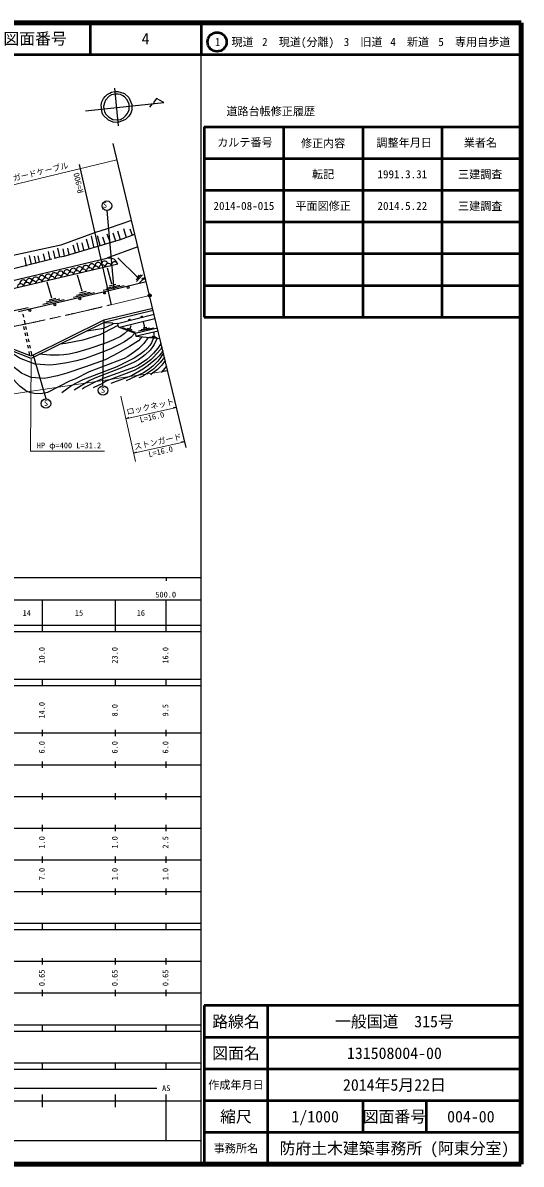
# Model space of a CAD drawing. Units: millimetres, scale not verified. Extents: x 40000 to 680000, y 20000 to 380000.
# Drawn here: x 522754 to 680000, y 20000 to 380000 of the extents above; entities that cross this region are included whole.
import ezdxf
from ezdxf.enums import TextEntityAlignment as Align

# ---------------------------------------------------------------- set-up
doc = ezdxf.new("R2010")
doc.units = ezdxf.units.MM
doc.header["$LTSCALE"] = 1000
doc.header["$PDMODE"] = 32
doc.header["$PDSIZE"] = 500
doc.linetypes.add('CHAIN', pattern=[18.5, 12, -1.5, 3.5, -1.5])
for name, color, linetype, lineweight in [('M-BGD', 7, 'Continuous', 25), ('M-BMK', 2, 'CHAIN', 13), ('M-BMK-HTXT', 7, 'Continuous', 13), ('M-BMK-SRVR', 3, 'Continuous', 25), ('M-STR-HTXT', 7, 'Continuous', 13), ('M-TTL', 2, 'Continuous', 140), ('M-TTL-BAND', 7, 'Continuous', 25), ('M-TTL-FRAM', 2, 'Continuous', 50), ('M-TTL-LINE', 7, 'Continuous', 50)]:
    doc.layers.add(name, color=color, linetype=linetype, lineweight=lineweight)
doc.layers.add('M-OTRS', color=6, linetype='Continuous')
doc.layers.add('M-TTL-TXT', color=7, linetype='Continuous')
doc.styles.add('ＭＳ ゴシック', font='')
doc.styles.get('ＭＳ ゴシック').set_extended_font_data('MS Gothic')

msp = doc.modelspace()

# ---------------------------------------------------------------- linework, layer by layer
at = {"layer": 'M-BGD'}
for p, q in [((551704, 359381), (552889, 347527)), ((563557, 354470), (562711, 353369)), ((540496, 335294), (550656, 291098)), ((549301, 320816), (551479, 295913)), ((549301, 313450), (550318, 310702)), ((551164, 313789), (552011, 311249)), ((552603, 314382), (553481, 311622)), ((553619, 311672), (558129, 313320)), ((554551, 315144), (555382, 312316)), ((556498, 315059), (557241, 312996)), ((535755, 306423), (553619, 311672)), ((538549, 309979), (539226, 307524)), ((539819, 310656), (540411, 307947)), ((541343, 310656), (541935, 308370)), ((542782, 311842), (543544, 308878)), ((544306, 312773), (545068, 309302)), ((546169, 312942), (547100, 309894)), ((547947, 312519), (548624, 310318)), ((523309, 306000), (523817, 303290)), ((524748, 306592), (525341, 303798)), ((526357, 306423), (526865, 304137)), ((527542, 306508), (527965, 304476)), ((529151, 307100), (529659, 304899)), ((530759, 307862), (531267, 305322)), ((532368, 308116), (532876, 305746)), ((532707, 305746), (534315, 306169)), ((533723, 308878), (534315, 306169)), ((534315, 306169), (535755, 306423)), ((535331, 308709), (535755, 306423)), ((536855, 308878), (537279, 306931)), ((559089, 309321), (549217, 305746)), ((552721, 303834), (481483, 287223)), ((482669, 289998), (549217, 305746)), ((531860, 305492), (510355, 300073)), ((550886, 297525), (549423, 302598)), ((552773, 305915), (558953, 299819)), ((541470, 295352), (540007, 300425)), ((559969, 300496), (558530, 298888)), ((560562, 300496), (558615, 298380)), ((559461, 300412), (558699, 299565)), ((561360, 299857), (559435, 297840)), ((521361, 288982), (550825, 295755)), ((531892, 293150), (530430, 298223)), ((540627, 294872), (542722, 295352)), ((554748, 297033), (548112, 295570)), ((549142, 296319), (553378, 297267)), ((550043, 297045), (552138, 297525)), ((550825, 295755), (561712, 298392)), ((535754, 292659), (529119, 291196)), ((530149, 291945), (534385, 292893)), ((531050, 292670), (533144, 293150)), ((545331, 294860), (538696, 293398)), ((539726, 294147), (543962, 295094)), ((518019, 288848), (524484, 290200)), ((522774, 288144), (522981, 287166)), ((552603, 285172), (564180, 288109)), ((523189, 286187), (523396, 285209)), ((548285, 286188), (547937, 265620)), ((564457, 286611), (553238, 283932)), ((556634, 283605), (556967, 284571)), ((560731, 285764), (561155, 283817)), ((522942, 284185), (523150, 283207)), ((523357, 282229), (523565, 281251)), ((523604, 284231), (523811, 283253)), ((524018, 282274), (524226, 281296)), ((554127, 283902), (558191, 282462)), ((555717, 283735), (557129, 283256)), ((565470, 282735), (558656, 281163)), ((564118, 283732), (559292, 282716)), ((562763, 283732), (560054, 283140)), ((561917, 283902), (560731, 283648)), ((562844, 280979), (565117, 280774)), ((563570, 281125), (563629, 281125)), ((563629, 281125), (564668, 281060)), ((564159, 281234), (564154, 282316)), ((523772, 280272), (523980, 279294)), ((524187, 278316), (524394, 277338)), ((524433, 280318), (524641, 279340)), ((524848, 278361), (525056, 277383)), ((524602, 276359), (524887, 275014)), ((525263, 276405), (525570, 274956)), ((526019, 275178), (529965, 261501)), ((568126, 271672), (566404, 269678)), ((523647, 264005), (525341, 263328))]:
    msp.add_line(p, q, dxfattribs=at)
for points in [[(551873, 358365), (552720, 358365), (554837, 357687), (556191, 356417), (557123, 354216), (557123, 352692), (557038, 352184), (556784, 351507), (556191, 350575), (555683, 349983), (555175, 349559), (552805, 348543), (551281, 348713), (549757, 349305), (548148, 350829), (547809, 351591), (547471, 354047), (547725, 355063), (548233, 356163), (548741, 356756), (549418, 357349), (550180, 357857), (550773, 358111)], [(551958, 357518), (550773, 357264), (550011, 356841), (548825, 355571), (548487, 354809), (548233, 353623), (548317, 352861), (548487, 352015), (548825, 351337), (549757, 350321), (551196, 349559), (552720, 349390), (553567, 349559), (554498, 350067), (555175, 350660), (555683, 351253), (556107, 352015), (556276, 352607), (556361, 353708), (556276, 354385), (555683, 355740), (554837, 356671), (554329, 357010), (553567, 357349), (552889, 357518)]]:
    msp.add_lwpolyline(points, close=True, dxfattribs=at)
for points in [[(542560, 352269), (567283, 354893), (564912, 356079), (564065, 354978), (563981, 354555)], [(557095, 317629), (549725, 315144), (545407, 313789), (534739, 309894), (508407, 304222), (499517, 301851), (491643, 299311), (489527, 298718), (488087, 298549), (486394, 298464), (484193, 298549), (482161, 298718), (472170, 300581), (469630, 301766)], [(552721, 303834), (552434, 304476), (551926, 305153), (551587, 305407), (551164, 305576), (550402, 305746), (549217, 305746)], [(563764, 289845), (548285, 286188), (525341, 274842), (514842, 278822), (488341, 274080)], [(563898, 289287), (548370, 285510), (525425, 274165), (514842, 278229), (496131, 274758)], [(552754, 284519), (548285, 282208), (547015, 281616), (541681, 279922), (536263, 278822), (534540, 278672)], [(543037, 282874), (548285, 283732), (551249, 285087)], [(552603, 285172), (551249, 285087), (550910, 285256), (548539, 285341), (548370, 285510)], [(552603, 285172), (552857, 284071), (558191, 282124), (565226, 283754)], [(560347, 280994), (559207, 279668), (556413, 277890), (552942, 275858), (548709, 273742), (542528, 271456), (536686, 269508), (533723, 268662), (530675, 267984), (529489, 267815), (525425, 268154), (523732, 268831), (522377, 269508), (521361, 270186), (520007, 271286), (518398, 272726), (517297, 273911), (514842, 275943), (512253, 277636)], [(558091, 282160), (556921, 280854), (554889, 279414), (552857, 278314), (550571, 277213), (548116, 276197), (544729, 274927), (542443, 274165), (539734, 273403), (536686, 272726), (533299, 272218), (531267, 272048), (526611, 272302), (521700, 274250), (518567, 276366), (518313, 276790)], [(555841, 282982), (554720, 281954), (553535, 281108), (551333, 280007), (548793, 278991), (543629, 277213), (539649, 276028), (537363, 275520), (535670, 275266), (534231, 275181), (531267, 275181), (528068, 275472)], [(558191, 282124), (558361, 281192), (566024, 280427)], [(562340, 280769), (560901, 278822), (559207, 277213), (558022, 276197), (555905, 274758), (554720, 274080), (543713, 269932), (539141, 267561), (537702, 267053), (530505, 263412), (529489, 263158), (528473, 262989), (526441, 263074), (525341, 263328)], [(564033, 280600), (563356, 279076), (562848, 278229), (562001, 277298), (560985, 276366), (559631, 275350), (557937, 274250), (552434, 271456), (541681, 267392), (539565, 266376), (538210, 265614), (535077, 263328)], [(565138, 280515), (564203, 278568), (563610, 277636), (562933, 276790), (561324, 275266), (560393, 274504), (559292, 273742), (557937, 272980), (553873, 271202), (545491, 267900), (543883, 267138), (538972, 264090)], [(566371, 278984), (565303, 277382), (563949, 275774), (562848, 274673), (561832, 273826), (559207, 272048), (558022, 271371), (548624, 267984), (545661, 266714), (542443, 265106), (541512, 264428)], [(566669, 277741), (566235, 276959), (563949, 274504), (563102, 273742), (560816, 272048), (559207, 271032), (557853, 270355), (549217, 267053), (548031, 266376), (547947, 266206), (544983, 264852)], [(566894, 276804), (566489, 275858), (565727, 274927), (564711, 273911), (562340, 271964), (560816, 270863), (557006, 268662), (550571, 266206)], [(567099, 275952), (566319, 274588), (565388, 273318), (563779, 271710), (562340, 270524), (560816, 269593), (555313, 267053)], [(567436, 274546), (566065, 272810), (563949, 270778), (560477, 268492), (559377, 267984)], [(523647, 264005), (521869, 265275), (515350, 271879)], [(567681, 273525), (566573, 272048), (565219, 270694), (563271, 269170), (563102, 268916)]]:
    msp.add_lwpolyline(points, dxfattribs=at)
for centre, radius in [((549301, 322316), 1500), ((560739, 299213), 300), ((555978, 296547), 300), ((540735, 292928), 300), ((548559, 294776), 300), ((524934, 289279), 300), ((532868, 291045), 300), ((548066, 264053), 1500), ((530057, 259906), 1500)]:
    msp.add_circle(centre, radius, dxfattribs=at)
for centre, radius, start, end in [((538663, 301574), 1014, 13.91842, 192.30116), ((540638, 302034), 1014, 13.91842, 192.30116), ((542614, 302494), 1014, 13.91842, 192.30116), ((543820, 301742), 1016, 14.03301, 192.21754), ((544589, 302954), 1014, 13.91842, 192.30116), ((545799, 302203), 1016, 14.03301, 192.21754), ((546565, 303414), 1014, 13.91842, 192.30116), ((547778, 302664), 1016, 14.03301, 192.21754), ((548541, 303874), 1014, 13.91842, 192.30116), ((549757, 303126), 1016, 14.03301, 192.21754), ((551736, 303587), 1016, 14.03301, 192.21754), ((522858, 297893), 1014, 13.91842, 192.30116), ((524834, 298353), 1014, 13.91842, 192.30116), ((526809, 298813), 1014, 13.91842, 192.30116), ((527989, 298050), 1016, 14.03301, 192.21754), ((528785, 299273), 1014, 13.91842, 192.30116), ((529968, 298512), 1016, 14.03301, 192.21754), ((530761, 299733), 1014, 13.91842, 192.30116), ((531947, 298973), 1016, 14.03301, 192.21754), ((532736, 300193), 1014, 13.91842, 192.30116), ((533926, 299434), 1016, 14.03301, 192.21754), ((534712, 300654), 1014, 13.91842, 192.30116), ((535905, 299896), 1016, 14.03301, 192.21754), ((536687, 301114), 1014, 13.91842, 192.30116), ((537884, 300357), 1016, 14.03301, 192.21754), ((539863, 300819), 1016, 14.03301, 192.21754), ((541841, 301280), 1016, 14.03301, 192.21754), ((522053, 296666), 1016, 14.03301, 192.21754), ((524032, 297127), 1016, 14.03301, 192.21754), ((526011, 297589), 1016, 14.03301, 192.21754), ((556439, 286089), 354, 23.03473, 185.43991), ((560317, 287073), 354, 23.03473, 185.43991)]:
    msp.add_arc(centre, radius, start, end, dxfattribs=at)
at = {"layer": 'M-BMK'}
msp.add_line((562766, 294001), (550656, 291098), dxfattribs=at)
msp.add_arc((335027, 1182834), 917436, 278.04133, 283.59365, dxfattribs=at)
at = {"layer": 'M-BMK-HTXT'}
for p, q in [((515286, 327849), (552434, 336818)), ((438175, 250715), (568467, 270249)), ((568467, 270249), (567439, 270366)), ((553649, 262256), (558276, 241653)), ((555259, 255088), (571238, 258706)), ((571238, 258706), (570204, 258746)), ((555259, 255088), (556175, 255570)), ((557700, 244216), (573839, 247870)), ((573839, 247870), (572805, 247911)), ((557700, 244216), (558617, 244698))]:
    msp.add_line(p, q, dxfattribs=at)
at = {"layer": 'M-BMK-SRVR'}
for p, q in [((562766, 294001), (551249, 341983)), ((574283, 246020), (562766, 294001))]:
    msp.add_line(p, q, dxfattribs=at)
msp.add_circle((562766, 294001), 500, dxfattribs=at)
msp.add_point((562766, 294001), dxfattribs=at)
at = {"layer": 'M-OTRS'}
msp.add_point((562766, 294001), dxfattribs=at)
at = {"layer": 'M-STR-HTXT'}
for p, q in [((525363, 273992), (525171, 244870)), ((525171, 244870), (548501, 244870))]:
    msp.add_line(p, q, dxfattribs=at)
at = {"layer": 'M-TTL'}
for p, q in [((680000, 380000), (40000, 380000)), ((680000, 20000), (680000, 380000)), ((40000, 20000), (680000, 20000))]:
    msp.add_line(p, q, dxfattribs=at)
at = {"layer": 'M-TTL-BAND'}
for p, q in [((579000, 20000), (579000, 370000)), ((40000, 205000), (579000, 205000)), ((568000, 205000), (568000, 204000)), ((68000, 198000), (579000, 198000)), ((529000, 188000), (529000, 198000)), ((552000, 188000), (552000, 198000)), ((568000, 188000), (568000, 198000)), ((40000, 190000), (579000, 190000)), ((40000, 188000), (579000, 188000)), ((40000, 173000), (579000, 173000)), ((529000, 171000), (529000, 173000)), ((552000, 171000), (552000, 173000)), ((568000, 171000), (568000, 173000)), ((40000, 171000), (579000, 171000)), ((40000, 156000), (579000, 156000)), ((529000, 155000), (529000, 157000)), ((552000, 155000), (552000, 157000)), ((568000, 155000), (568000, 157000)), ((46000, 146000), (579000, 146000)), ((529000, 145000), (529000, 147000)), ((552000, 145000), (552000, 147000)), ((568000, 145000), (568000, 147000)), ((529000, 135000), (529000, 137000)), ((552000, 135000), (552000, 137000)), ((568000, 135000), (568000, 137000)), ((52000, 136000), (579000, 136000)), ((46000, 126000), (579000, 126000)), ((529000, 125000), (529000, 127000)), ((552000, 125000), (552000, 127000)), ((568000, 125000), (568000, 127000)), ((52000, 116000), (579000, 116000)), ((529000, 115000), (529000, 117000)), ((552000, 115000), (552000, 117000)), ((568000, 115000), (568000, 117000)), ((46000, 106000), (579000, 106000)), ((529000, 105000), (529000, 107000)), ((552000, 105000), (552000, 107000)), ((568000, 105000), (568000, 107000)), ((40000, 96000), (579000, 96000)), ((40000, 94000), (579000, 94000)), ((529000, 94000), (529000, 96000)), ((552000, 94000), (552000, 96000)), ((568000, 94000), (568000, 96000)), ((49000, 84000), (579000, 84000)), ((529000, 83000), (529000, 85000)), ((552000, 83000), (552000, 85000)), ((568000, 83000), (568000, 85000)), ((40000, 74000), (579000, 74000)), ((529000, 73000), (529000, 75000)), ((552000, 73000), (552000, 75000)), ((568000, 73000), (568000, 75000)), ((40000, 64000), (579000, 64000)), ((40000, 62000), (579000, 62000)), ((529000, 62000), (529000, 64000)), ((552000, 62000), (552000, 64000)), ((568000, 62000), (568000, 64000)), ((40000, 52000), (579000, 52000)), ((529000, 50000), (529000, 52000)), ((552000, 50000), (552000, 52000)), ((568000, 50000), (568000, 52000)), ((40000, 50000), (579000, 50000)), ((71000, 44000), (565000, 44000)), ((40000, 40000), (579000, 40000)), ((529000, 38000), (529000, 42000)), ((552000, 38000), (552000, 42000)), ((568000, 27500), (568000, 42000)), ((68000, 27500), (579000, 27500))]:
    msp.add_line(p, q, dxfattribs=at)
at = {"layer": 'M-TTL-FRAM'}
for p, q in [((580000, 347197), (580000, 287197)), ((580000, 347197), (680000, 347197)), ((580000, 287197), (680000, 287197)), ((680000, 70000), (580000, 70000)), ((580000, 70000), (580000, 20000))]:
    msp.add_line(p, q, dxfattribs=at)
at = {"layer": 'M-TTL-LINE'}
for p, q in [((543997, 380000), (543997, 370000)), ((579000, 380000), (579000, 370000)), ((40000, 370000), (680000, 370000)), ((605000, 347197), (605000, 287197)), ((630000, 347197), (630000, 287197)), ((655000, 347197), (655000, 287197)), ((580000, 337197), (680000, 337197)), ((580000, 327197), (680000, 327197)), ((580000, 317197), (680000, 317197)), ((580000, 307197), (680000, 307197)), ((580000, 297197), (680000, 297197)), ((600000, 70000), (600000, 20000)), ((680000, 60000), (580000, 60000)), ((680000, 50000), (580000, 50000)), ((680000, 40000), (580000, 40000)), ((630000, 40000), (630000, 30000)), ((650000, 40000), (650000, 30000)), ((680000, 30000), (580000, 30000))]:
    msp.add_line(p, q, dxfattribs=at)
msp.add_circle((584031, 373958), 3000, dxfattribs=at)

# ---------------------------------------------------------------- texts
at = {"layer": 'M-BGD', "style": 'ＭＳ ゴシック'}
msp.add_text('R=900', height=1833, rotation=102.947, dxfattribs=at).set_placement((542449, 326614), align=Align.BOTTOM_LEFT)
for p in [(548014, 321099), (547408, 262725), (529398, 258578)]:
    msp.add_text('S', height=1833, dxfattribs=at).set_placement(p, align=Align.BOTTOM_LEFT)
at = {"layer": 'M-BMK-HTXT', "style": 'ＭＳ ゴシック'}
for s, rotation, p in [('ガードケーブル', 13.574, (519961, 329481)), ('ロックネット', 12.758, (555799, 255794)), ('L=16.0', 12.758, (560001, 253358)), ('ストンガード', 12.758, (558130, 244758)), ('L=16.0', 12.758, (562727, 242478))]:
    msp.add_text(s, height=1833, rotation=rotation, dxfattribs=at).set_placement(p, align=Align.BOTTOM_LEFT)
msp.add_text('HP φ=400 L=31.2', height=1833, dxfattribs=at).set_placement((527155, 245240), align=Align.BOTTOM_LEFT)
at = {"layer": 'M-TTL-BAND', "style": 'ＭＳ ゴシック'}
for s, p in [('500.0', (567844, 198195)), ('14', (524000, 192405)), ('15', (540500, 192405)), ('16', (560000, 192405)), ('AS', (568000, 42500))]:
    msp.add_text(s, height=1833, dxfattribs=at).set_placement(p, align=Align.BOTTOM_CENTER)
for s, p in [('10.0', (530223, 180500)), ('23.0', (553223, 180500)), ('16.0', (569223, 180500)), ('14.0', (530223, 163174)), ('8.0', (553223, 163174)), ('9.5', (569223, 163174)), ('6.0', (530223, 151500)), ('6.0', (553223, 151500)), ('6.0', (569223, 151500)), ('1.0', (530223, 121500)), ('1.0', (553223, 121500)), ('2.5', (569223, 121500)), ('7.0', (530223, 111500)), ('1.0', (553223, 111500)), ('1.0', (569223, 111500)), ('0.65', (530223, 78764)), ('0.65', (553223, 78764)), ('0.65', (569223, 78764))]:
    msp.add_text(s, height=1833, rotation=90, dxfattribs=at).set_placement(p, align=Align.BOTTOM_CENTER)
at = {"layer": 'M-TTL-TXT', "style": 'ＭＳ ゴシック'}
for s, height, p in [('図面番号', 3666, (526622, 375000)), ('4', 3666, (561497, 375000)), ('1\u3000現道', 2566, (589448, 373958)), ('2\u3000現道(分離)', 2566, (609619, 373958)), ('3\u3000旧道', 2566, (630121, 373958)), ('4\u3000新道', 2566, (644824, 373958)), ('5\u3000専用自歩道', 2566, (665228, 373958)), ('道路台帳修正履歴', 2566, (600968, 352113)), ('カルテ番号', 2566, (592839, 342277)), ('修正内容', 2566, (617509, 342023)), ('調整年月日', 2566, (643089, 342197)), ('業者名', 2566, (667134, 342197)), ('転記', 2566, (617500, 332245)), ('1991.3.31', 2566, (642500, 332245)), ('三建調査', 2566, (667077, 332189)), ('2014-08-015', 2566, (592500, 322245)), ('平面図修正', 2566, (617500, 322245)), ('2014.5.22', 2566, (642500, 322245)), ('三建調査', 2566, (667077, 322189)), ('路線名', 3666, (590000, 65000)), ('路線名', 3666, (590000, 65000)), ('一般国道\u3000315号', 3666, (640000, 65000)), ('図面名', 3666, (590000, 55000)), ('図面名', 3666, (590000, 55000)), ('131508004-00', 3666, (640000, 55000)), ('2014年5月22日', 3666, (640000, 45000)), ('作成年月日', 2566, (590000, 45000)), ('作成年月日', 2566, (590000, 45000)), ('縮尺', 3666, (590000, 35000)), ('縮尺', 3666, (590000, 35000)), ('1/1000', 3666, (615000, 35000)), ('図面番号', 3666, (640000, 35000)), ('図面番号', 3666, (640000, 35000)), ('004-00', 3666, (664125, 35000)), ('事務所名', 2566, (590000, 25000)), ('事務所名', 2566, (590000, 25000)), ('防府土木建築事務所 (阿東分室)', 3666, (640000, 25000))]:
    msp.add_text(s, height=height, dxfattribs=at).set_placement(p, align=Align.MIDDLE_CENTER)

doc.saveas('drawing.dxf')
